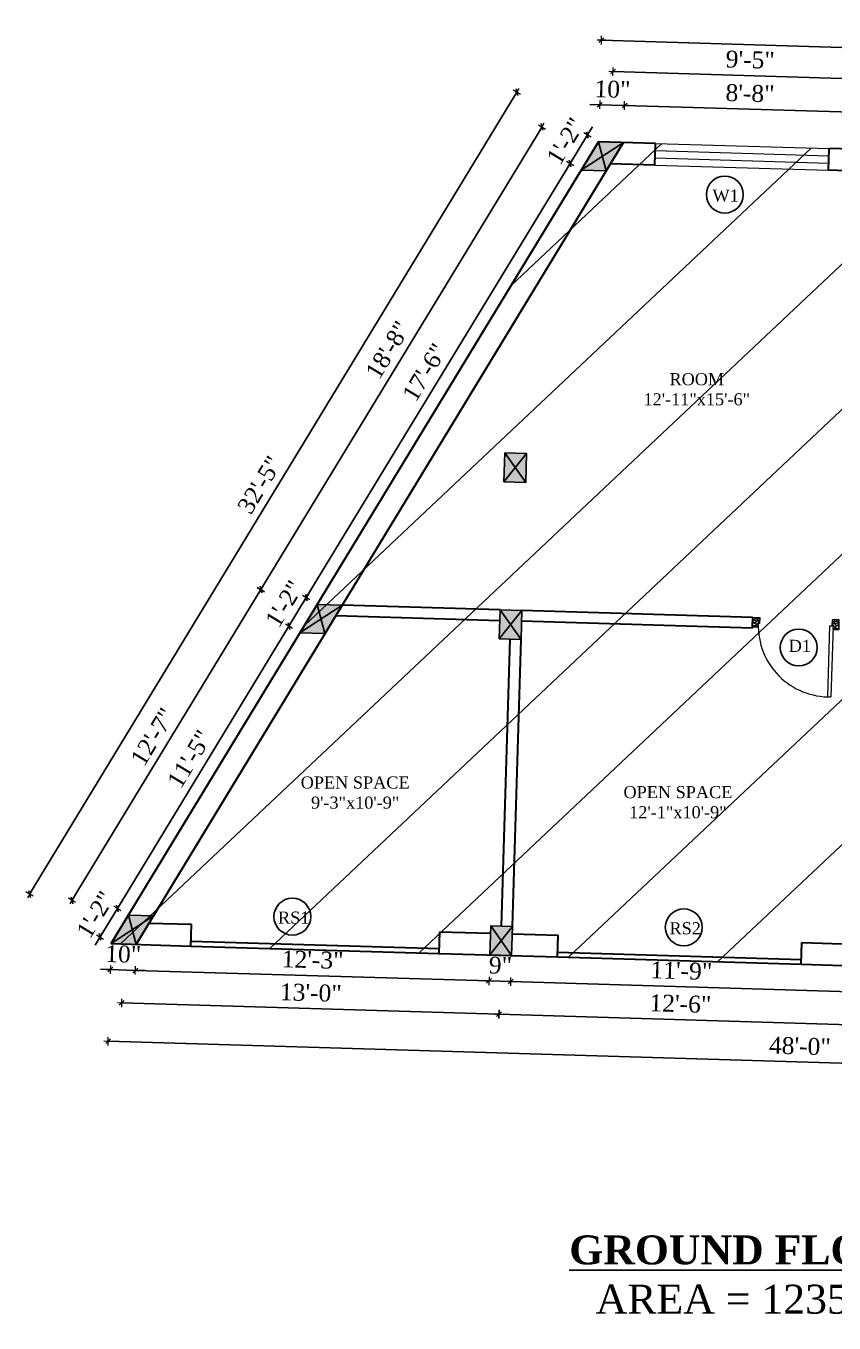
# Model space of a CAD drawing. Header units: inches. Extents: x 4069 to 291496, y -47643 to 12535.
# Drawn here: x 131821 to 132156, y -23437 to -22899 of the extents above; entities that cross this region are included whole.
import ezdxf

# ---------------------------------------------------------------- set-up
doc = ezdxf.new("R2010")
doc.units = ezdxf.units.IN
doc.header["$LTSCALE"] = 5
doc.header["$MEASUREMENT"] = 0
for name, color, linetype, lineweight in [('A-WALL', 7, 'Continuous', 9), ('Dimension', 7, 'Continuous', 18), ('DOOR', 62, 'Continuous', 0), ('Dw', 2, 'Continuous', 18)]:
    doc.layers.add(name, color=color, linetype=linetype, lineweight=lineweight)
doc.layers.add('dim line', color=7, linetype='Continuous', lineweight=15, true_color=0xfab2b2)
doc.layers.add('TEXT', color=6, linetype='Continuous')
doc.layers.add('WALL', color=7, linetype='Continuous')
doc.styles.add('ordinary', font='times.ttf')
doc.dimstyles.new('Copy of 96', dxfattribs={"dimtxt": 7, "dimasz": 4, "dimexe": 0.5, "dimexo": 0.5, "dimgap": 3, "dimtad": 1, "dimdec": 1, "dimzin": 11, "dimdsep": 46, "dimlunit": 4, "dimtxsty": 'ordinary', "dimblk": 'OBLIQUE', "dimcen": 0.09, "dimse1": 1, "dimse2": 1, "dimclrt": 6, "dimazin": 0, "dimtfac": 1, "dimtdec": 1, "dimtix": 1, "dimtmove": 2, "dimatfit": 3, "dimldrblk": 'leader', "dimfxl": 0.5, "dimfxlon": 1, "dimtolj": 1, "dimtzin": 0, "dimarcsym": 0})

# ---------------------------------------------------------------- blocks, each defined once
blk = doc.blocks.new('c2a')
at = {"color": 1, "ltscale": 5}
for p, q in [((18091.63, 4625.76), (18084.82, 4613.76)), ((18101.98, 4625.76), (18091.63, 4625.76)), ((18095.17, 4613.76), (18101.98, 4625.76)), ((18084.82, 4613.76), (18095.17, 4613.76))]:
    blk.add_line(p, q, dxfattribs=at)
blk = doc.blocks.new('A$C27B36B59')
at = {"layer": 'DOOR'}
for p, q in [((0, 4), (0, 0)), ((2.5, 4), (0, 4)), ((0, 0), (3, 0)), ((2.5, 2.5), (2.5, 4)), ((3, 2.5), (2.5, 2.5)), ((3, 0), (3, 2.5))]:
    blk.add_line(p, q, dxfattribs=at)
for centre, radius, start, end in [((-1.4, -0.54), 4.75, 22.1411, 72.838), ((1.34, 2.09), 1.64, 45.138, 144.8948), ((2.21, 0.3), 2.49, 83.3149, 152.658), ((0.13, 0.37), 2.05, 349.4875, 93.6805), ((1.96, -0.47), 2.01, 58.7447, 166.495), ((-0.06, 0.32), 1.13, 343.542, 86.947), ((2.08, -0.4), 1.17, 38.2816, 160.1519)]:
    blk.add_arc(centre, radius, start, end, dxfattribs=at)
blk = doc.blocks.new('D2')
at = {"layer": 'DOOR'}
for p, q in [((74473.95, 24047.59), (74473.95, 24018.09)), ((74473.95, 24047.59), (74475.45, 24047.59)), ((74475.45, 24047.59), (74475.45, 24018.13))]:
    blk.add_line(p, q, dxfattribs=at)
blk.add_arc((74473.95, 24047.59), 29.5, 180, 272.9146, dxfattribs=at)
at = {"layer": 'DOOR', "xscale": -1, "rotation": 180}
blk.add_blockref('A$C27B36B59', (74441.95, 24050.09), dxfattribs=at)
at = {"layer": 'DOOR', "rotation": 180}
blk.add_blockref('A$C27B36B59', (74477.95, 24050.09), dxfattribs=at)
blk = doc.blocks.new('oblique')
at = {"color": 0, "lineweight": -2}
blk.add_line((0.25, 0.25), (-0.25, -0.25), dxfattribs=at)
at = {"layer": 'dim line', "lineweight": 9}
for p, q in [((-0.4375, 0), (0.4375, 0)), ((0, 0.4375), (0, -0.4375))]:
    blk.add_line(p, q, dxfattribs=at)
blk = doc.blocks.new('*D3501')
at = {"layer": 'A-WALL', "color": 0, "lineweight": -2, "ltscale": 50, "transparency": 16777216}
blk.add_line((132167.15, -23313.26), (132017.22, -23308.78), dxfattribs=at)
at = {"layer": 'Defpoints', "color": 0, "ltscale": 50, "transparency": 16777216}
for p in [(132017.94, -23284.38), (132167.88, -23288.85), (132017.22, -23308.78)]:
    blk.add_point(p, dxfattribs=at)
at = {"layer": 'A-WALL', "color": 0, "lineweight": -2, "ltscale": 50, "transparency": 16777216, "xscale": 4, "yscale": 4, "zscale": 4}
for p, rotation in [((132017.22, -23308.78), 178.2899854281418), ((132167.15, -23313.26), 358.2899854281418)]:
    blk.add_blockref('oblique', p, dxfattribs=dict(at, rotation=rotation))
at = {"layer": 'A-WALL', "color": 6, "ltscale": 50, "transparency": 16777216, "insert": (132092.38, -23304.46), "char_height": 7, "attachment_point": 5, "rotation": 358.29, "style": 'ordinary'}
blk.add_mtext('\\A1;12\'-6"', dxfattribs=at)
blk = doc.blocks.new('_OBLIQUE')
at = {"color": 0, "linetype": 'ByBlock'}
blk.add_line((-0.5, -0.5), (0.5, 0.5), dxfattribs=at)
blk = doc.blocks.new('leader')
at = {"layer": 'Dimension'}
for p, q in [((0, -4.33), (0, 4.33)), ((-4.42, 0), (4.42, 0))]:
    blk.add_line(p, q, dxfattribs=at)
blk = doc.blocks.new('*D3502')
at = {"layer": 'A-WALL', "color": 0, "lineweight": -2, "ltscale": 50, "transparency": 16777216}
blk.add_line((132017.22, -23308.78), (131860.96, -23304.12), dxfattribs=at)
at = {"layer": 'Defpoints', "color": 0, "ltscale": 50, "transparency": 16777216}
for p in [(131861.69, -23279.71), (132017.94, -23284.38), (131860.96, -23304.12)]:
    blk.add_point(p, dxfattribs=at)
at = {"layer": 'A-WALL', "color": 0, "lineweight": -2, "ltscale": 50, "transparency": 16777216, "xscale": 4, "yscale": 4, "zscale": 4}
for p, rotation in [((131860.96, -23304.12), 178.2899854281418), ((132017.22, -23308.78), 358.2899854281418)]:
    blk.add_blockref('oblique', p, dxfattribs=dict(at, rotation=rotation))
at = {"layer": 'A-WALL', "color": 6, "ltscale": 50, "transparency": 16777216, "insert": (131939.28, -23299.89), "char_height": 7, "attachment_point": 5, "rotation": 358.29, "style": 'ordinary'}
blk.add_mtext('\\A1;13\'-0"', dxfattribs=at)
blk = doc.blocks.new('*D3363')
at = {"layer": 'A-WALL', "color": 0, "lineweight": -2, "ltscale": 50, "transparency": 16777216}
blk.add_line((132428.05, -23337.1), (131855.31, -23320), dxfattribs=at)
at = {"layer": 'Defpoints', "color": 0, "ltscale": 50, "transparency": 16777216}
for p in [(131856.52, -23279.56), (132429.26, -23296.66), (131855.31, -23320)]:
    blk.add_point(p, dxfattribs=at)
at = {"layer": 'A-WALL', "color": 0, "lineweight": -2, "ltscale": 50, "transparency": 16777216, "xscale": 4, "yscale": 4, "zscale": 4}
for p, rotation in [((131855.31, -23320), 178.2899854281418), ((132428.05, -23337.1), 358.2899854281418)]:
    blk.add_blockref('oblique', p, dxfattribs=dict(at, rotation=rotation))
at = {"layer": 'A-WALL', "color": 6, "ltscale": 50, "transparency": 16777216, "insert": (132141.88, -23322), "char_height": 7, "attachment_point": 5, "rotation": 358.29, "style": 'ordinary'}
blk.add_mtext('\\A1;48\'-0"', dxfattribs=at)
blk = doc.blocks.new('*D3503')
at = {"layer": 'A-WALL', "color": 0, "lineweight": -2, "ltscale": 50, "transparency": 16777216}
for p, q in [((131851.95, -23276.78), (131859.12, -23264.99)), ((131859.12, -23264.99), (131861.2, -23261.57)), ((131851.95, -23276.78), (131849.87, -23280.2))]:
    blk.add_line(p, q, dxfattribs=at)
at = {"layer": 'Defpoints', "color": 0, "ltscale": 50, "transparency": 16777216}
for p in [(131859.12, -23264.99), (131863.68, -23267.77), (131856.52, -23279.56)]:
    blk.add_point(p, dxfattribs=at)
at = {"layer": 'A-WALL', "color": 0, "lineweight": -2, "ltscale": 50, "transparency": 16777216, "xscale": 4, "yscale": 4, "zscale": 4}
for p, rotation in [((131859.12, -23264.99), 238.7014709223615), ((131851.95, -23276.78), 58.70147092236149)]:
    blk.add_blockref('oblique', p, dxfattribs=dict(at, rotation=rotation))
at = {"layer": 'A-WALL', "color": 6, "ltscale": 50, "transparency": 16777216, "insert": (131849.98, -23267.51), "char_height": 7, "attachment_point": 5, "rotation": 58.7015, "style": 'ordinary'}
blk.add_mtext('\\A1;1\'-2"', dxfattribs=at)
blk = doc.blocks.new('*D3504')
at = {"layer": 'A-WALL', "color": 0, "lineweight": -2, "ltscale": 50, "transparency": 16777216}
blk.add_line((131859.12, -23264.99), (131930.21, -23148.06), dxfattribs=at)
at = {"layer": 'Defpoints', "color": 0, "ltscale": 50, "transparency": 16777216}
for p in [(131930.21, -23148.06), (131934.78, -23150.84), (131863.68, -23267.77)]:
    blk.add_point(p, dxfattribs=at)
at = {"layer": 'A-WALL', "color": 0, "lineweight": -2, "ltscale": 50, "transparency": 16777216, "xscale": 4, "yscale": 4, "zscale": 4}
for p, rotation in [((131930.21, -23148.06), 58.70147092263777), ((131859.12, -23264.99), 238.7014709226378)]:
    blk.add_blockref('oblique', p, dxfattribs=dict(at, rotation=rotation))
at = {"layer": 'A-WALL', "color": 6, "ltscale": 50, "transparency": 16777216, "insert": (131889.06, -23203.12), "char_height": 7, "attachment_point": 5, "rotation": 58.7015, "style": 'ordinary'}
blk.add_mtext('\\A1;11\'-5"', dxfattribs=at)
blk = doc.blocks.new('*D3505')
at = {"layer": 'A-WALL', "color": 0, "lineweight": -2, "ltscale": 50, "transparency": 16777216}
for p, q in [((131930.21, -23148.06), (131937.38, -23136.27)), ((131937.38, -23136.27), (131939.46, -23132.85)), ((131930.21, -23148.06), (131928.13, -23151.48))]:
    blk.add_line(p, q, dxfattribs=at)
at = {"layer": 'Defpoints', "color": 0, "ltscale": 50, "transparency": 16777216}
for p in [(131937.38, -23136.27), (131941.94, -23139.05), (131934.78, -23150.84)]:
    blk.add_point(p, dxfattribs=at)
at = {"layer": 'A-WALL', "color": 0, "lineweight": -2, "ltscale": 50, "transparency": 16777216, "xscale": 4, "yscale": 4, "zscale": 4}
for p, rotation in [((131937.38, -23136.27), 238.7014709226378), ((131930.21, -23148.06), 58.70147092263776)]:
    blk.add_blockref('oblique', p, dxfattribs=dict(at, rotation=rotation))
at = {"layer": 'A-WALL', "color": 6, "ltscale": 50, "transparency": 16777216, "insert": (131928.24, -23138.79), "char_height": 7, "attachment_point": 5, "rotation": 58.7015, "style": 'ordinary'}
blk.add_mtext('\\A1;1\'-2"', dxfattribs=at)
blk = doc.blocks.new('*D3506')
at = {"layer": 'A-WALL', "color": 0, "lineweight": -2, "ltscale": 50, "transparency": 16777216}
blk.add_line((131937.38, -23136.27), (132046.7, -22956.45), dxfattribs=at)
at = {"layer": 'Defpoints', "color": 0, "ltscale": 50, "transparency": 16777216}
for p in [(132046.7, -22956.45), (132051.27, -22959.23), (131941.94, -23139.05)]:
    blk.add_point(p, dxfattribs=at)
at = {"layer": 'A-WALL', "color": 0, "lineweight": -2, "ltscale": 50, "transparency": 16777216, "xscale": 4, "yscale": 4, "zscale": 4}
for p, rotation in [((132046.7, -22956.45), 58.70147092263777), ((131937.38, -23136.27), 238.7014709226378)]:
    blk.add_blockref('oblique', p, dxfattribs=dict(at, rotation=rotation))
at = {"layer": 'A-WALL', "color": 6, "ltscale": 50, "transparency": 16777216, "insert": (131986.43, -23042.95), "char_height": 7, "attachment_point": 5, "rotation": 58.7015, "style": 'ordinary'}
blk.add_mtext('\\A1;17\'-6"', dxfattribs=at)
blk = doc.blocks.new('*D3507')
at = {"layer": 'A-WALL', "color": 0, "lineweight": -2, "ltscale": 50, "transparency": 16777216}
for p, q in [((132053.87, -22944.66), (132055.95, -22941.24)), ((132046.7, -22956.45), (132053.87, -22944.66)), ((132046.7, -22956.45), (132044.63, -22959.87))]:
    blk.add_line(p, q, dxfattribs=at)
at = {"layer": 'Defpoints', "color": 0, "ltscale": 50, "transparency": 16777216}
for p in [(132053.87, -22944.66), (132058.44, -22947.44), (132051.27, -22959.23)]:
    blk.add_point(p, dxfattribs=at)
at = {"layer": 'A-WALL', "color": 0, "lineweight": -2, "ltscale": 50, "transparency": 16777216, "xscale": 4, "yscale": 4, "zscale": 4}
for p, rotation in [((132053.87, -22944.66), 238.7014709226378), ((132046.7, -22956.45), 58.70147092263776)]:
    blk.add_blockref('oblique', p, dxfattribs=dict(at, rotation=rotation))
at = {"layer": 'A-WALL', "color": 6, "ltscale": 50, "transparency": 16777216, "insert": (132044.73, -22947.18), "char_height": 7, "attachment_point": 5, "rotation": 58.7015, "style": 'ordinary'}
blk.add_mtext('\\A1;1\'-2"', dxfattribs=at)
blk = doc.blocks.new('*D3508')
at = {"layer": 'A-WALL', "color": 0, "lineweight": -2, "ltscale": 50, "transparency": 16777216}
blk.add_line((132035.07, -22941.3), (131918.58, -23132.91), dxfattribs=at)
at = {"layer": 'Defpoints', "color": 0, "ltscale": 50, "transparency": 16777216}
for p in [(132054.85, -22953.33), (131918.58, -23132.91), (131938.36, -23144.94)]:
    blk.add_point(p, dxfattribs=at)
at = {"layer": 'A-WALL', "color": 0, "lineweight": -2, "ltscale": 50, "transparency": 16777216, "xscale": 4, "yscale": 4, "zscale": 4}
for p, rotation in [((132035.07, -22941.3), 58.7014709224049), ((131918.58, -23132.91), 238.7014709224049)]:
    blk.add_blockref('oblique', p, dxfattribs=dict(at, rotation=rotation))
at = {"layer": 'A-WALL', "color": 6, "ltscale": 50, "transparency": 16777216, "insert": (131971.22, -23033.7), "char_height": 7, "attachment_point": 5, "rotation": 58.7015, "style": 'ordinary'}
blk.add_mtext('\\A1;18\'-8"', dxfattribs=at)
blk = doc.blocks.new('*D3509')
at = {"layer": 'A-WALL', "color": 0, "lineweight": -2, "ltscale": 50, "transparency": 16777216}
blk.add_line((131918.58, -23132.91), (131840.32, -23261.64), dxfattribs=at)
at = {"layer": 'Defpoints', "color": 0, "ltscale": 50, "transparency": 16777216}
for p in [(131938.36, -23144.94), (131840.32, -23261.64), (131860.1, -23273.66)]:
    blk.add_point(p, dxfattribs=at)
at = {"layer": 'A-WALL', "color": 0, "lineweight": -2, "ltscale": 50, "transparency": 16777216, "xscale": 4, "yscale": 4, "zscale": 4}
for p, rotation in [((131918.58, -23132.91), 58.70147092263783), ((131840.32, -23261.64), 238.7014709226378)]:
    blk.add_blockref('oblique', p, dxfattribs=dict(at, rotation=rotation))
at = {"layer": 'A-WALL', "color": 6, "ltscale": 50, "transparency": 16777216, "insert": (131873.83, -23193.86), "char_height": 7, "attachment_point": 5, "rotation": 58.7015, "style": 'ordinary'}
blk.add_mtext('\\A1;12\'-7"', dxfattribs=at)
blk = doc.blocks.new('*D3364')
at = {"layer": 'A-WALL', "color": 0, "lineweight": -2, "ltscale": 50, "transparency": 16777216}
blk.add_line((131822.74, -23259.02), (132024.66, -22926.9), dxfattribs=at)
at = {"layer": 'Defpoints', "color": 0, "ltscale": 50, "transparency": 16777216}
for p in [(132024.66, -22926.9), (132058.44, -22947.44), (131856.52, -23279.56)]:
    blk.add_point(p, dxfattribs=at)
at = {"layer": 'A-WALL', "color": 0, "lineweight": -2, "ltscale": 50, "transparency": 16777216, "xscale": 4, "yscale": 4, "zscale": 4}
for p, rotation in [((132024.66, -22926.9), 58.70147092240745), ((131822.74, -23259.02), 238.7014709224074)]:
    blk.add_blockref('oblique', p, dxfattribs=dict(at, rotation=rotation))
at = {"layer": 'A-WALL', "color": 6, "ltscale": 50, "transparency": 16777216, "insert": (131918.1, -23089.55), "char_height": 7, "attachment_point": 5, "rotation": 58.7015, "style": 'ordinary'}
blk.add_mtext('\\A1;32\'-5"', dxfattribs=at)
blk = doc.blocks.new('*D3510')
at = {"layer": 'A-WALL', "color": 0, "lineweight": -2, "ltscale": 50, "transparency": 16777216}
for p, q in [((132058.89, -22932.13), (132054.9, -22932.01)), ((132058.89, -22932.13), (132069.24, -22932.44)), ((132069.24, -22932.44), (132073.24, -22932.56))]:
    blk.add_line(p, q, dxfattribs=at)
at = {"layer": 'Defpoints', "color": 0, "ltscale": 50, "transparency": 16777216}
for p in [(132069.24, -22932.44), (132058.44, -22947.44), (132068.78, -22947.74)]:
    blk.add_point(p, dxfattribs=at)
at = {"layer": 'A-WALL', "color": 0, "lineweight": -2, "ltscale": 50, "transparency": 16777216, "xscale": 4, "yscale": 4, "zscale": 4}
for p, rotation in [((132058.89, -22932.13), 358.2899854281607), ((132069.24, -22932.44), 178.2899854281607)]:
    blk.add_blockref('oblique', p, dxfattribs=dict(at, rotation=rotation))
at = {"layer": 'A-WALL', "color": 6, "ltscale": 50, "transparency": 16777216, "insert": (132064.26, -22925.73), "char_height": 7, "attachment_point": 5, "rotation": 358.29, "style": 'ordinary'}
blk.add_mtext('\\A1;10"', dxfattribs=at)
blk = doc.blocks.new('*D3511')
at = {"layer": 'A-WALL', "color": 0, "lineweight": -2, "ltscale": 50, "transparency": 16777216}
blk.add_line((132069.24, -22932.44), (132172.84, -22935.53), dxfattribs=at)
at = {"layer": 'Defpoints', "color": 0, "ltscale": 50, "transparency": 16777216}
for p in [(132172.84, -22935.53), (132068.78, -22947.74), (132172.39, -22950.84)]:
    blk.add_point(p, dxfattribs=at)
at = {"layer": 'A-WALL', "color": 0, "lineweight": -2, "ltscale": 50, "transparency": 16777216, "xscale": 4, "yscale": 4, "zscale": 4}
for p, rotation in [((132069.24, -22932.44), 178.2899854281418), ((132172.84, -22935.53), 358.2899854281418)]:
    blk.add_blockref('oblique', p, dxfattribs=dict(at, rotation=rotation))
at = {"layer": 'A-WALL', "color": 6, "ltscale": 50, "transparency": 16777216, "insert": (132121.24, -22927.43), "char_height": 7, "attachment_point": 5, "rotation": 358.29, "style": 'ordinary'}
blk.add_mtext('\\A1;8\'-8"', dxfattribs=at)
blk = doc.blocks.new('*D3519')
at = {"layer": 'A-WALL', "color": 0, "lineweight": -2, "ltscale": 50, "transparency": 16777216}
blk.add_line((132177.76, -22921.77), (132064.48, -22918.39), dxfattribs=at)
at = {"layer": 'Defpoints', "color": 0, "ltscale": 50, "transparency": 16777216}
for p in [(132064.48, -22918.39), (132063.61, -22947.59), (132176.88, -22950.97)]:
    blk.add_point(p, dxfattribs=at)
at = {"layer": 'A-WALL', "color": 0, "lineweight": -2, "ltscale": 50, "transparency": 16777216, "xscale": 4, "yscale": 4, "zscale": 4}
for p, rotation in [((132064.48, -22918.39), 178.2899854281418), ((132177.76, -22921.77), 358.2899854281418)]:
    blk.add_blockref('oblique', p, dxfattribs=dict(at, rotation=rotation))
at = {"layer": 'A-WALL', "color": 6, "ltscale": 50, "transparency": 16777216, "insert": (132121.32, -22913.51), "char_height": 7, "attachment_point": 5, "rotation": 358.29, "style": 'ordinary'}
blk.add_mtext('\\A1;9\'-5"', dxfattribs=at)
blk = doc.blocks.new('*D3365')
at = {"layer": 'A-WALL', "color": 0, "lineweight": -2, "ltscale": 50, "transparency": 16777216}
blk.add_line((132059.69, -22905.4), (132438.52, -22916.71), dxfattribs=at)
at = {"layer": 'Defpoints', "color": 0, "ltscale": 50, "transparency": 16777216}
for p in [(132438.52, -22916.71), (132058.44, -22947.44), (132437.27, -22958.75)]:
    blk.add_point(p, dxfattribs=at)
at = {"layer": 'A-WALL', "color": 0, "lineweight": -2, "ltscale": 50, "transparency": 16777216, "xscale": 4, "yscale": 4, "zscale": 4}
for p, rotation in [((132059.69, -22905.4), 178.2899854281418), ((132438.52, -22916.71), 358.2899854281418)]:
    blk.add_blockref('oblique', p, dxfattribs=dict(at, rotation=rotation))
at = {"layer": 'A-WALL', "color": 6, "ltscale": 50, "transparency": 16777216, "insert": (132249.3, -22904.48), "char_height": 7, "attachment_point": 5, "rotation": 358.29, "style": 'ordinary'}
blk.add_mtext('\\A1;31\'-7"', dxfattribs=at)
blk = doc.blocks.new('*D3366')
at = {"layer": 'A-WALL', "color": 0, "lineweight": -2, "ltscale": 50, "transparency": 16777216}
for p, q in [((131856.19, -23290.31), (131852.2, -23290.19)), ((131856.19, -23290.31), (131866.54, -23290.62)), ((131866.54, -23290.62), (131870.54, -23290.74))]:
    blk.add_line(p, q, dxfattribs=at)
at = {"layer": 'Defpoints', "color": 0, "ltscale": 50, "transparency": 16777216}
for p in [(131856.52, -23279.56), (131866.86, -23279.87), (131866.54, -23290.62)]:
    blk.add_point(p, dxfattribs=at)
at = {"layer": 'A-WALL', "color": 0, "lineweight": -2, "ltscale": 50, "transparency": 16777216, "xscale": 4, "yscale": 4, "zscale": 4}
for p, rotation in [((131856.19, -23290.31), 358.2899854281418), ((131866.54, -23290.62), 178.2899854281418)]:
    blk.add_blockref('oblique', p, dxfattribs=dict(at, rotation=rotation))
at = {"layer": 'A-WALL', "color": 6, "ltscale": 50, "transparency": 16777216, "insert": (131861.56, -23283.91), "char_height": 7, "attachment_point": 5, "rotation": 358.29, "style": 'ordinary'}
blk.add_mtext('\\A1;10"', dxfattribs=at)
blk = doc.blocks.new('*D3367')
at = {"layer": 'A-WALL', "color": 0, "lineweight": -2, "ltscale": 50, "transparency": 16777216}
blk.add_line((131866.54, -23290.62), (132013.12, -23295), dxfattribs=at)
at = {"layer": 'Defpoints', "color": 0, "ltscale": 50, "transparency": 16777216}
for p in [(131866.86, -23279.87), (132013.45, -23284.24), (132013.12, -23295)]:
    blk.add_point(p, dxfattribs=at)
at = {"layer": 'A-WALL', "color": 0, "lineweight": -2, "ltscale": 50, "transparency": 16777216, "xscale": 4, "yscale": 4, "zscale": 4}
for p, rotation in [((131866.54, -23290.62), 178.2899854281418), ((132013.12, -23295), 358.2899854281418)]:
    blk.add_blockref('oblique', p, dxfattribs=dict(at, rotation=rotation))
at = {"layer": 'A-WALL', "color": 6, "ltscale": 50, "transparency": 16777216, "insert": (131940.03, -23286.25), "char_height": 7, "attachment_point": 5, "rotation": 358.29, "style": 'ordinary'}
blk.add_mtext('\\A1;12\'-3"', dxfattribs=at)
blk = doc.blocks.new('*D3368')
at = {"layer": 'A-WALL', "color": 0, "lineweight": -2, "ltscale": 50, "transparency": 16777216}
for p, q in [((132013.12, -23295), (132009.13, -23294.88)), ((132013.12, -23295), (132022.12, -23295.27)), ((132022.12, -23295.27), (132026.12, -23295.39))]:
    blk.add_line(p, q, dxfattribs=at)
at = {"layer": 'Defpoints', "color": 0, "ltscale": 50, "transparency": 16777216}
for p in [(132013.45, -23284.24), (132022.44, -23284.51), (132022.12, -23295.27)]:
    blk.add_point(p, dxfattribs=at)
at = {"layer": 'A-WALL', "color": 0, "lineweight": -2, "ltscale": 50, "transparency": 16777216, "xscale": 4, "yscale": 4, "zscale": 4}
for p, rotation in [((132013.12, -23295), 358.2899854281418), ((132022.12, -23295.27), 178.2899854281418)]:
    blk.add_blockref('oblique', p, dxfattribs=dict(at, rotation=rotation))
at = {"layer": 'A-WALL', "color": 6, "ltscale": 50, "transparency": 16777216, "insert": (132017.82, -23288.56), "char_height": 7, "attachment_point": 5, "rotation": 358.29, "style": 'ordinary'}
blk.add_mtext('\\A1;9"', dxfattribs=at)
blk = doc.blocks.new('*D3369')
at = {"layer": 'A-WALL', "color": 0, "lineweight": -2, "ltscale": 50, "transparency": 16777216}
blk.add_line((132022.12, -23295.27), (132163.06, -23299.47), dxfattribs=at)
at = {"layer": 'Defpoints', "color": 0, "ltscale": 50, "transparency": 16777216}
for p in [(132022.44, -23284.51), (132163.38, -23288.72), (132163.06, -23299.47)]:
    blk.add_point(p, dxfattribs=at)
at = {"layer": 'A-WALL', "color": 0, "lineweight": -2, "ltscale": 50, "transparency": 16777216, "xscale": 4, "yscale": 4, "zscale": 4}
for p, rotation in [((132022.12, -23295.27), 178.2899854281418), ((132163.06, -23299.47), 358.2899854281418)]:
    blk.add_blockref('oblique', p, dxfattribs=dict(at, rotation=rotation))
at = {"layer": 'A-WALL', "color": 6, "ltscale": 50, "transparency": 16777216, "insert": (132092.79, -23290.8), "char_height": 7, "attachment_point": 5, "rotation": 358.29, "style": 'ordinary'}
blk.add_mtext('\\A1;11\'-9"', dxfattribs=at)

msp = doc.modelspace()

# ---------------------------------------------------------------- hatches: boundary and pattern name
at = {"layer": 'WALL', "linetype": 'ByBlock', "ltscale": 5, "true_color": 0xf8991e}
h = msp.add_hatch(dxfattribs=at)
h.set_pattern_fill('ANSI31', color=30, scale=350, angle=-1.7100146)
h.set_pattern_definition([(43.29, (125492.223, -20503.353), (-29.999, 31.8453), [])])
h.paths.add_polyline_path([(131856.51553, -23279.55849), (132058.43742, -22947.43612), (132437.26864, -22958.74584), (132429.4394, -23290.66003), (132429.26035, -23296.65735)])
h = msp.add_hatch(color=30, dxfattribs=at)
h.dxf.hatch_style = 1
h.paths.add_polyline_path([(132060.02553, -22953.48621), (132061.61364, -22959.53629), (132068.78247, -22947.74496)])
h.paths.add_polyline_path([(132060.02553, -22953.48621), (132068.78247, -22947.74496), (132058.43742, -22947.43612)])
h.paths.add_polyline_path([(132058.43742, -22947.43612), (132051.2686, -22959.22745), (132060.02553, -22953.48621)])
h.paths.add_polyline_path([(132060.02553, -22953.48621), (132051.2686, -22959.22745), (132061.61364, -22959.53629)])
h = msp.add_hatch(color=30, dxfattribs=at)
h.dxf.hatch_style = 1
h.paths.add_polyline_path([(132023.9714, -23082.46776), (132019.29436, -23088.3308), (132028.29035, -23088.59937)])
h.paths.add_polyline_path([(132028.29035, -23088.59937), (132028.64844, -23076.60471), (132023.9714, -23082.46776)])
h.paths.add_polyline_path([(132023.9714, -23082.46776), (132028.64844, -23076.60471), (132019.65245, -23076.33614)])
h.paths.add_polyline_path([(132019.65245, -23076.33614), (132019.29436, -23088.3308), (132023.9714, -23082.46776)])
h = msp.add_hatch(color=30, dxfattribs=at)
h.dxf.hatch_style = 1
h.paths.add_polyline_path([(131943.53214, -23145.09526), (131945.12025, -23151.14535), (131952.28907, -23139.35402)])
h.paths.add_polyline_path([(131943.53214, -23145.09526), (131952.28907, -23139.35402), (131941.94402, -23139.04518)])
h.paths.add_polyline_path([(131941.94402, -23139.04518), (131934.7752, -23150.8365), (131943.53214, -23145.09526)])
h.paths.add_polyline_path([(131943.53214, -23145.09526), (131934.7752, -23150.8365), (131945.12025, -23151.14535)])
h = msp.add_hatch(color=30, dxfattribs=at)
h.dxf.hatch_style = 1
h.paths.add_polyline_path([(132022.03174, -23147.43881), (132017.3547, -23153.30185), (132026.35069, -23153.57042)])
h.paths.add_polyline_path([(132026.35069, -23153.57042), (132026.70878, -23141.57577), (132022.03174, -23147.43881)])
h.paths.add_polyline_path([(132022.03174, -23147.43881), (132026.70878, -23141.57577), (132017.71279, -23141.3072)])
h.paths.add_polyline_path([(132017.71279, -23141.3072), (132017.3547, -23153.30185), (132022.03174, -23147.43881)])
h = msp.add_hatch(color=30, dxfattribs=at)
h.dxf.hatch_style = 1
h.paths.add_polyline_path([(131865.27247, -23273.81725), (131866.86058, -23279.86733), (131874.02941, -23268.076)])
h.paths.add_polyline_path([(131865.27247, -23273.81725), (131874.02941, -23268.076), (131863.68436, -23267.76716)])
h.paths.add_polyline_path([(131863.68436, -23267.76716), (131856.51553, -23279.55849), (131865.27247, -23273.81725)])
h.paths.add_polyline_path([(131865.27247, -23273.81725), (131856.51553, -23279.55849), (131866.86058, -23279.86733)])
h = msp.add_hatch(color=30, dxfattribs=at)
h.dxf.hatch_style = 1
h.paths.add_polyline_path([(132018.12257, -23278.38047), (132013.44553, -23284.24351), (132022.44152, -23284.51208)])
h.paths.add_polyline_path([(132022.44152, -23284.51208), (132022.79961, -23272.51743), (132018.12257, -23278.38047)])
h.paths.add_polyline_path([(132018.12257, -23278.38047), (132022.79961, -23272.51743), (132013.80362, -23272.24886)])
h.paths.add_polyline_path([(132013.80362, -23272.24886), (132013.44553, -23284.24351), (132018.12257, -23278.38047)])

# ---------------------------------------------------------------- linework, layer by layer
at = {"color": 1, "ltscale": 5}
for p, q in [((132051.2686, -22959.22745), (132068.78247, -22947.74496)), ((132058.43742, -22947.43612), (132061.61364, -22959.53629)), ((132019.29436, -23088.3308), (132028.64844, -23076.60471)), ((132028.29035, -23088.59937), (132019.65245, -23076.33614)), ((131934.7752, -23150.8365), (131952.28907, -23139.35402)), ((131945.12025, -23151.14535), (131941.94402, -23139.04518)), ((132017.3547, -23153.30185), (132026.70878, -23141.57577)), ((132026.35069, -23153.57042), (132017.71279, -23141.3072)), ((131856.51553, -23279.55849), (131874.02941, -23268.076)), ((131866.86058, -23279.86733), (131863.68436, -23267.76716)), ((132013.44553, -23284.24351), (132022.79961, -23272.51743)), ((132022.44152, -23284.51208), (132013.80362, -23272.24886))]:
    msp.add_line(p, q, dxfattribs=at)
at = {"layer": 'A-WALL', "lineweight": 30}
for p, q in [((131856.51553, -23279.55849), (132058.43742, -22947.43612)), ((131866.86058, -23279.86733), (132068.78247, -22947.74496)), ((132082.04652, -22948.14095), (132058.43742, -22947.43612)), ((132081.77796, -22957.13694), (132082.04652, -22948.14095)), ((132153.74589, -22959.28549), (132154.01446, -22950.2895)), ((132201.37365, -22951.70337), (132154.01446, -22950.2895)), ((132081.77796, -22957.13694), (132063.40585, -22956.58846)), ((132172.118, -22959.83398), (132153.74589, -22959.28549)), ((132017.71279, -23141.3072), (131952.28907, -23139.35402)), ((132122.23268, -23144.42756), (132026.70878, -23141.57577)), ((132017.5785, -23145.80519), (131949.60076, -23143.77577)), ((132122.09839, -23148.92556), (132026.57449, -23146.07376)), ((132122.23268, -23144.42756), (132122.09839, -23148.92556)), ((132018.30162, -23272.38314), (132021.85269, -23153.43614)), ((132022.79961, -23272.51743), (132026.35069, -23153.57042)), ((131872.2372, -23271.02384), (131889.76941, -23271.54725)), ((131889.50084, -23280.54324), (131889.76941, -23271.54725)), ((131992.45497, -23283.61686), (131992.72354, -23274.62086)), ((131992.72354, -23274.62086), (132013.7141, -23275.24752)), ((132022.71009, -23275.51609), (132041.70171, -23276.08307)), ((132041.43315, -23285.07906), (132041.70171, -23276.08307)), ((131856.51553, -23279.55849), (131889.50084, -23280.54324)), ((131889.50084, -23280.54324), (131992.45497, -23283.61686)), ((131889.56052, -23278.54413), (131992.51465, -23281.61775)), ((132142.38817, -23288.093), (132142.65674, -23279.09701)), ((132142.65674, -23279.09701), (132163.6473, -23279.72367)), ((131992.45497, -23283.61686), (132041.43315, -23285.07906)), ((132041.43315, -23285.07906), (132142.38817, -23288.093)), ((132041.49283, -23283.07995), (132142.44785, -23286.09389)), ((132142.38817, -23288.093), (132193.36545, -23289.61489))]:
    msp.add_line(p, q, dxfattribs=at)
at = {"layer": 'Dw', "color": 3}
for p, q in [((132082.04652, -22948.14095), (132154.01446, -22950.2895)), ((132081.957, -22951.13962), (132153.92494, -22953.28817)), ((132081.77796, -22957.13694), (132153.74589, -22959.28549)), ((132081.86748, -22954.13828), (132153.83541, -22956.28683))]:
    msp.add_line(p, q, dxfattribs=at)
at = {"layer": 'TEXT'}
for centre in [(132110.78649, -22969.3568), (132141.39468, -23156.92455), (131931.62186, -23268.38214), (132093.7808, -23272.8075)]:
    msp.add_circle(centre, 7.64038, dxfattribs=at)
at = {"layer": 'WALL', "color": 2, "linetype": 'ByBlock', "ltscale": 5}
for points in [[(132051.2686, -22959.22745), (132061.61364, -22959.53629), (132068.78247, -22947.74496), (132058.43742, -22947.43612)], [(132019.29436, -23088.3308), (132028.29035, -23088.59937), (132028.64844, -23076.60471), (132019.65245, -23076.33614)], [(131934.7752, -23150.8365), (131945.12025, -23151.14535), (131952.28907, -23139.35402), (131941.94402, -23139.04518)], [(132017.3547, -23153.30185), (132026.35069, -23153.57042), (132026.70878, -23141.57577), (132017.71279, -23141.3072)], [(131856.51553, -23279.55849), (131866.86058, -23279.86733), (131874.02941, -23268.076), (131863.68436, -23267.76716)], [(132013.44553, -23284.24351), (132022.44152, -23284.51208), (132022.79961, -23272.51743), (132013.80362, -23272.24886)]]:
    msp.add_lwpolyline(points, close=True, dxfattribs=at)

# ---------------------------------------------------------------- block references
at = {"layer": 'WALL', "color": 2, "linetype": 'ByBlock', "ltscale": 5, "rotation": 358.2899854281413}
for p in [(113836.8243, -27031.26367), (113720.33091, -27222.87273), (113642.07124, -27351.59471)]:
    msp.add_blockref('c2a', p, dxfattribs=at)
at = {"layer": 'WALL', "color": 2, "linetype": 'ByBlock', "rotation": 358.2899854281413}
msp.add_blockref('D2', (56995.7559, -44962.38616), dxfattribs=at)

# ---------------------------------------------------------------- texts
at = {"layer": 'TEXT', "style": 'ordinary'}
for s, p in [('W1', (132105.6643, -22972.26937)), ('D1', (132137.24109, -23158.72653)), ('RS1', (131925.68944, -23271.27051)), ('RS2', (132087.84839, -23275.69588))]:
    msp.add_text(s, height=5, dxfattribs=at).set_placement(p)
at = {"layer": 'TEXT', "char_height": 5, "attachment_point": 8, "style": 'ordinary'}
for s, insert in [('ROOM\\P12\'-11"x15\'-6"', (132099.18084, -23056.69436)), ('OPEN SPACE\\P9\'-3"x10\'-9"', (131957.63451, -23223.71928)), ('OPEN SPACE\\P12\'-1"x10\'-9"', (132091.35071, -23227.71128))]:
    msp.add_mtext_dynamic_manual_height_columns(s, width=101.5687276, gutter_width=1720.71691, heights=[0], dxfattribs=dict(at, insert=insert))
at = {"layer": 'TEXT', "char_height": 12, "width": 219.8150831, "attachment_point": 8, "style": 'ordinary'}
for s, insert in [('{\\fTimes New Roman|b1|i0|c0|p18;\\LGROUND FLOOR PLAN}', (132148.0349, -23412.5644)), ('AREA = 1235.23 sq. ft.', (132143.72836, -23436.68739))]:
    msp.add_mtext(s, dxfattribs=dict(at, insert=insert))

# ---------------------------------------------------------------- dimensions: what is measured, and where the dimension line sits
at = {"layer": 'A-WALL', "ltscale": 50}
for base, p1, p2, angle, picture, middle in [((132438.52371, -22916.70577), (132058.43742, -22947.43612), (132437.26864, -22958.74584), 358.2899854, '*D3365', (132249.30418, -22904.48318)), ((132064.48175, -22918.38856), (132176.88456, -22950.97227), (132063.60994, -22947.59054), 358.2899854, '*D3519', (132121.31513, -22913.5117)), ((132172.84352, -22935.53176), (132068.78247, -22947.74496), (132172.38657, -22950.83799), 178.2899854, '*D3511', (132121.23725, -22927.42761)), ((132053.8729, -22944.66101), (132051.2686, -22959.22745), (132058.43742, -22947.43612), 238.7014709, '*D3507', (132044.73442, -22947.17994)), ((132046.70407, -22956.45233), (131941.94402, -23139.04518), (132051.2686, -22959.22745), 238.7014709, '*D3506', (131986.42734, -23042.94776)), ((131937.3795, -23136.27006), (131934.7752, -23150.8365), (131941.94402, -23139.04518), 238.7014709, '*D3505', (131928.24102, -23138.789)), ((131840.31816, -23261.63601), (131938.35961, -23144.94084), (131860.09995, -23273.66282), 58.7014709, '*D3509', (131873.83355, -23193.86158)), ((131930.21068, -23148.06139), (131863.68436, -23267.76716), (131934.7752, -23150.8365), 238.7014709, '*D3504', (131889.05944, -23203.11853)), ((131866.53953, -23290.62153), (131856.51553, -23279.55849), (131866.86058, -23279.86733), 358.2899854, '*D3366', (131861.56277, -23283.90946)), ((131860.95954, -23304.11537), (132017.94353, -23284.3778), (131861.68806, -23279.71291), 358.2899854, '*D3502', (131939.28305, -23299.89017)), ((132013.12447, -23294.99771), (131866.86058, -23279.86733), (132013.44553, -23284.24351), 358.2899854, '*D3367', (131940.02777, -23286.25198)), ((132022.12046, -23295.26628), (132013.44553, -23284.24351), (132022.44152, -23284.51208), 358.2899854, '*D3368', (132017.81854, -23288.56426)), ((132017.21501, -23308.78026), (132167.87673, -23288.85394), (132017.94353, -23284.3778), 358.2899854, '*D3501', (132092.37738, -23304.46069)), ((132163.05767, -23299.47385), (132022.44152, -23284.51208), (132163.37873, -23288.71966), 358.2899854, '*D3369', (132092.78514, -23290.80233))]:
    dim = msp.add_linear_dim(base=base, p1=p1, p2=p2, angle=angle, dimstyle='Copy of 96', override={"dimdec": 0, "dimblk": 'oblique', "dimtdec": 0, "dimarcsym": 1}, dxfattribs=at)
    dim.commit()
    dim.dimension.update_dxf_attribs({"geometry": picture, "text_midpoint": middle})
for p1, p2, distance, picture, middle in [((132058.43742, -22947.43612), (132068.78247, -22947.74496), 15.31305, '*D3510', (132064.26267, -22925.72667)), ((131856.51553, -23279.55849), (132058.43742, -22947.43612), 39.52759, '*D3364', (131918.09543, -23089.55464)), ((132054.85301, -22953.33178), (131938.35961, -23144.94084), -23.15088, '*D3508', (131971.21871, -23033.7013)), ((131856.51553, -23279.55849), (131863.68436, -23267.76716), 5.34192, '*D3503', (131849.98135, -23267.51098))]:
    dim = msp.add_aligned_dim(p1=p1, p2=p2, distance=distance, dimstyle='Copy of 96', override={"dimdec": 0, "dimblk": 'oblique', "dimtdec": 0, "dimarcsym": 1}, dxfattribs=at)
    dim.commit()
    dim.dimension.update_dxf_attribs({"geometry": picture, "text_midpoint": middle})
dim = msp.add_linear_dim(base=(131855.30807, -23320.00374), p1=(132429.26035, -23296.65735), p2=(131856.51553, -23279.55849), angle=358.2899854, text='48\'-0"', dimstyle='Copy of 96', override={"dimdec": 0, "dimblk": 'oblique', "dimtdec": 0, "dimarcsym": 1}, dxfattribs=at)
dim.commit()
dim.dimension.update_dxf_attribs({"geometry": '*D3363', "text_midpoint": (132141.87625, -23321.99554)})

doc.saveas('drawing.dxf')
